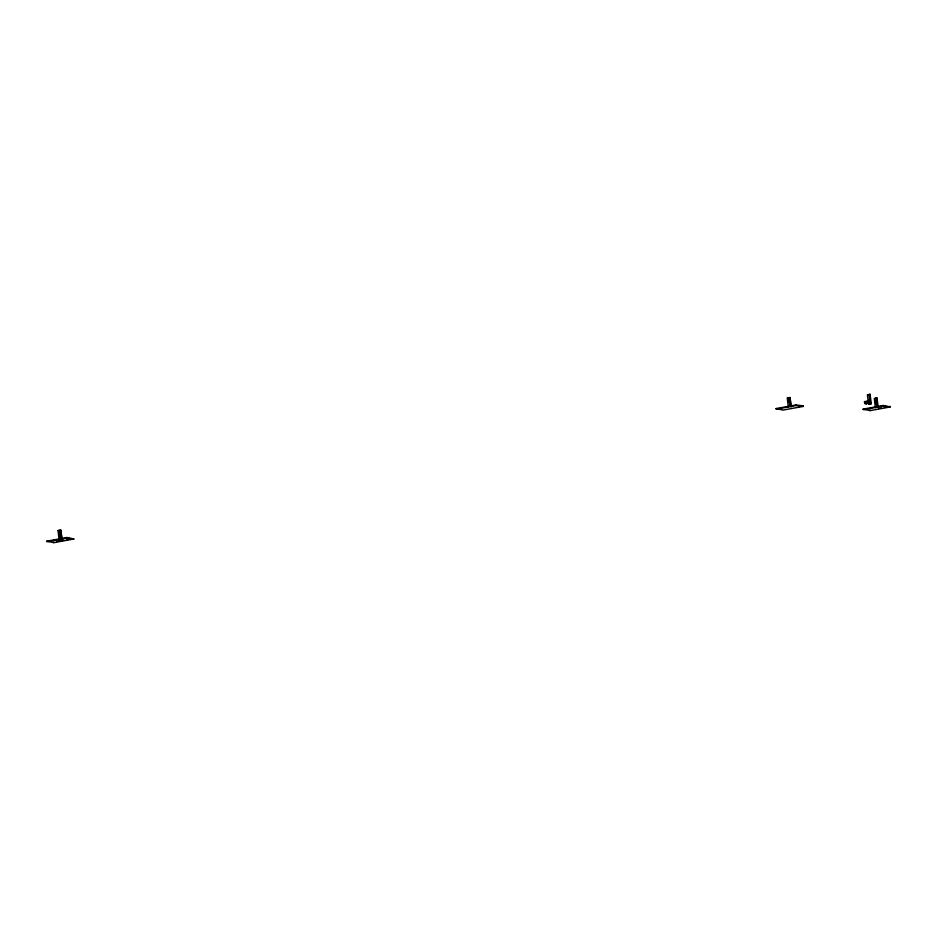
<?xml version="1.0" encoding="UTF-8"?>
<svg xmlns="http://www.w3.org/2000/svg" width="937" height="937" viewBox="0 0 937 937"><rect width="100%" height="100%" fill="white"/><g stroke="black" fill="none" stroke-linecap="round" stroke-linejoin="round"><path stroke-width="1.41" d="M865.811 403.624L866.936 403.332L866.772 402.102M870.274 403.777L869.618 404.116M870.297 403.988L870.578 403.238M866.784 402.5L865.378 402.746L866.338 402.512M59.125 539.712L58.024 530.553L60.835 530.096L61.947 539.243L60.835 530.096M791.156 406.67L790.055 397.511L787.232 397.979L788.345 407.138M60.273 533.551L60.39 530.729L58.024 530.553M46.85 541.153L66.89 537.51L73.847 539.021L53.807 542.664L46.85 541.153L49.602 541.516M776.07 408.579L796.11 404.936L802.997 405.838L803.068 406.447L783.027 410.09L776.07 408.579L781.575 409.305M46.92 541.75L66.96 538.107L73.847 539.021M776.141 409.176L796.181 405.534L803.068 406.447M56.595 541.539L63.763 540.239M66.621 539.724L69.479 539.197M798.699 406.623L802.997 405.838M869.77 394.992L868.154 394.782L870.215 394.36L867.404 394.817L868.517 403.976L870.66 404.187L869.267 403.261M876.575 401.516L876.681 398.682L875.076 398.471L877.137 398.049L874.315 398.518L875.427 407.665M865.46 403.437L866.854 403.695L864.71 403.472L864.488 401.645L867.299 401.177L867.521 403.015L865.46 403.437L865.238 401.598M866.139 402.851L866.854 402.582L865.472 402.769L866.128 402.793M864.71 403.472L867.521 403.015M868.517 403.976L871.328 403.519L870.063 394.336M869.267 403.941L871.328 403.519M863.153 409.118L883.193 405.475L890.15 406.974L870.11 410.617L863.153 409.118L865.905 409.481M863.223 409.715L883.263 406.072L890.15 406.974M878.625 408.462L881.483 407.935M884.352 407.419L890.08 406.377M869.114 394.606L870.016 404.034L870.742 403.835L869.243 403.73M876.036 398.295L876.985 407.431M876.189 401.329L877.02 401.434M866.198 401.423L866.268 403.238M864.488 401.645L865.589 401.786M865.437 403.226L866.936 403.332L866.198 403.332M790.055 397.511L791.004 406.646M788.954 397.768L789.75 405.592M59.734 530.342L60.682 539.478M58.773 530.518L60.39 530.729M883.193 405.475L883.263 406.072M876.973 398.026L878.238 407.208M877.5 406.248L877.629 407.314M875.392 401.095L875.708 403.706M868.786 400.017L869.103 402.629M870.04 410.019L870.11 410.617M866.28 402.043L866.491 403.484M865.753 402.418L865.823 403.261M796.11 404.936L796.181 405.534M789.598 398.155L789.938 400.895M787.994 397.944L788.462 401.868M66.89 537.51L66.96 538.107M59.242 534.441L59.558 537.053M53.737 542.066L53.807 542.664"/></g></svg>
